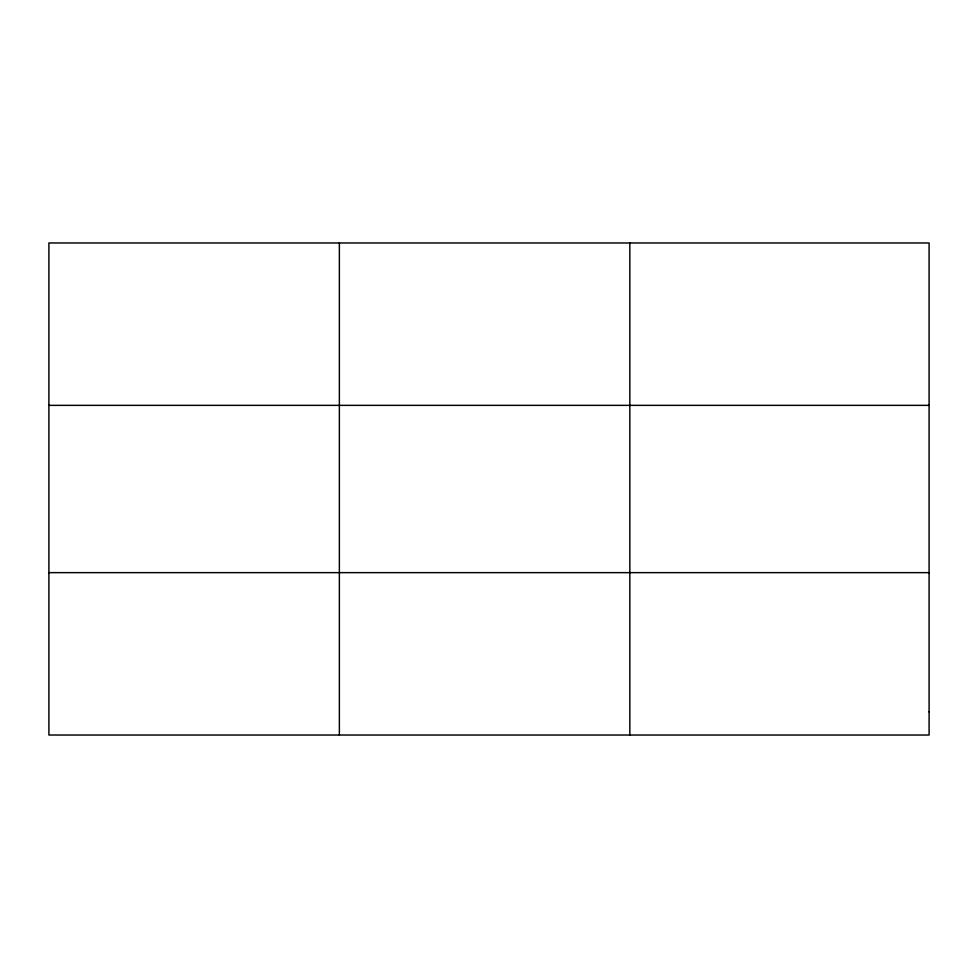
<?xml version="1.0" encoding="UTF-8"?>
<svg xmlns="http://www.w3.org/2000/svg" width="978" height="978" viewBox="0 0 978 978"><rect width="100%" height="100%" fill="white"/><g stroke="black" fill="none" stroke-linecap="round" stroke-linejoin="round"><path stroke-width="1.47" d="M339.366 242.972L339.366 735.028M629.832 242.972L629.832 735.028M48.9 405.357L929.1 405.357M48.9 572.643L929.1 572.643M929.1 711.825L929.1 735.028L48.9 735.028L48.9 242.972L929.1 242.972L929.1 711.825"/></g></svg>
